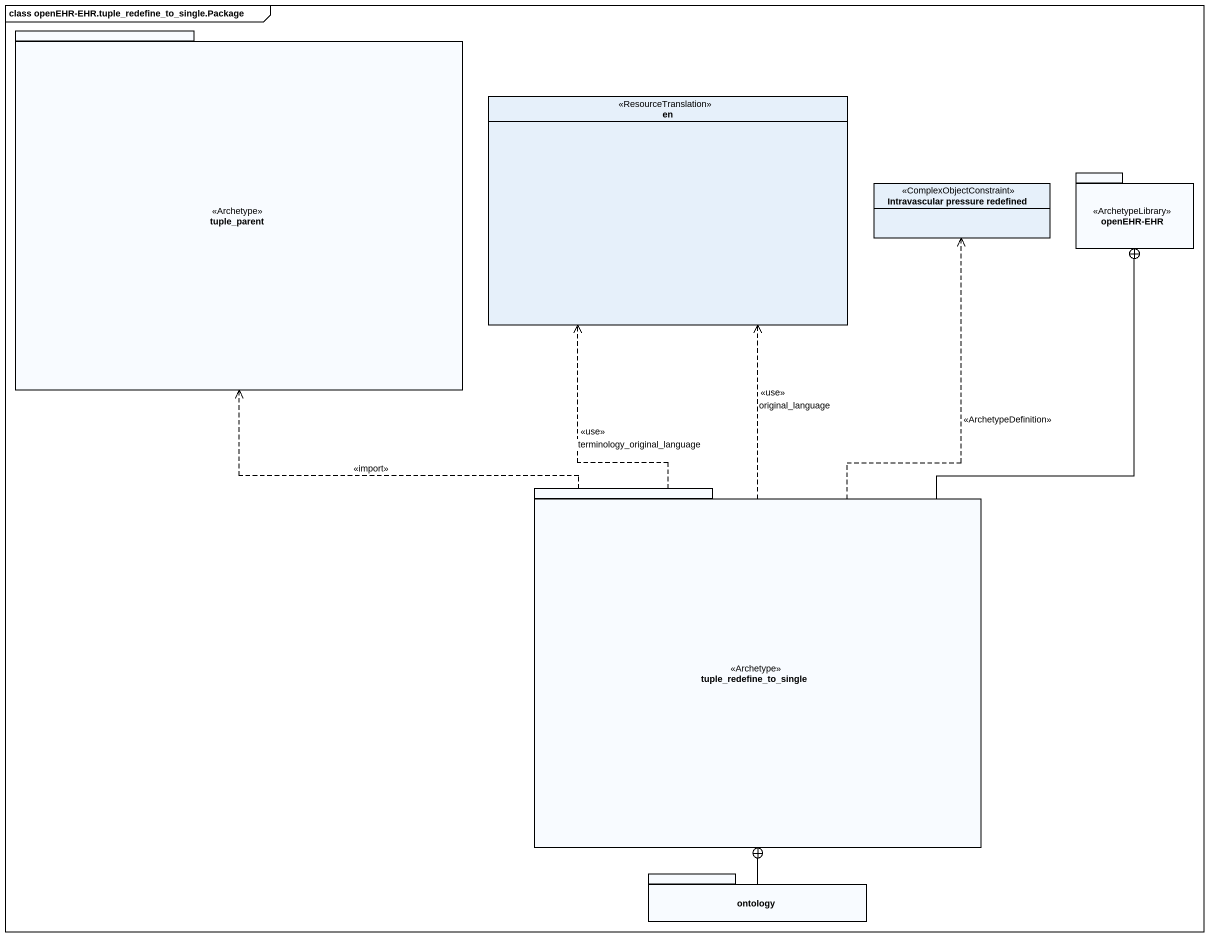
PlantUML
@startuml
mainframe class openEHR-EHR.tuple_redefine_to_single.Package
hide circle
hide empty members
package tuple_parent <<Archetype>> {
}
enum en <<ResourceTranslation>>
class "Intravascular pressure redefined" as Intravascular_pressure <<ComplexObjectConstraint>>
package "openEHR-EHR" as openEHR_EHR <<ArchetypeLibrary>> {
}
package tuple_redefine_to_single <<Archetype>> {
}
package ontology {
}
tuple_redefine_to_single .up.> tuple_parent : <<import>>
tuple_redefine_to_single .up.> en : <<use>>\nterminology_original_language
tuple_redefine_to_single .up.> en : <<use>>\noriginal_language
tuple_redefine_to_single .up.> Intravascular_pressure : <<ArchetypeDefinition>>
tuple_redefine_to_single -up-+ openEHR_EHR
ontology -up-+ tuple_redefine_to_single
@enduml
